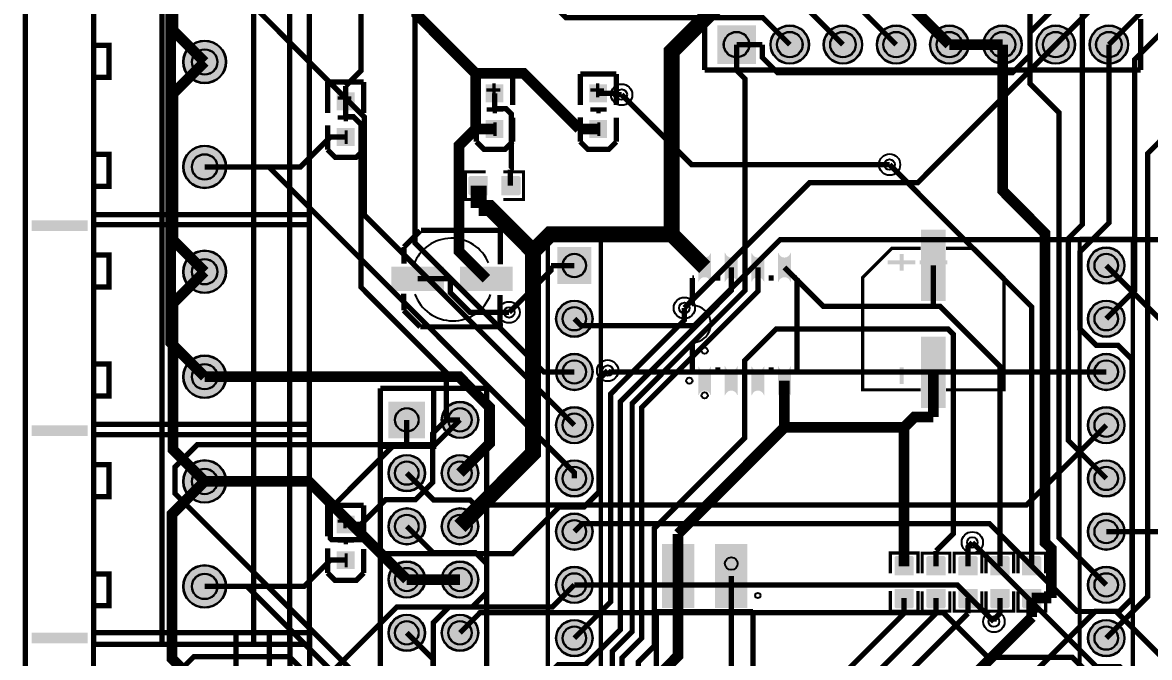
# Model space of a CAD drawing. Extents: x -432 to 3026, y -2850 to 1057.
# Drawn here: x -432 to 1686, y -1796 to -604 of the extents above; entities that cross this region are included whole.
import ezdxf

# ---------------------------------------------------------------- set-up
doc = ezdxf.new("R2010")
doc.units = 9
for name, color, linetype, true_color in [('BoardOutLine', 7, 'Continuous', 0xff00ff), ('BottomLayer', 7, 'Continuous', 0x0000ff), ('BottomSolderMaskLayer', 7, 'Continuous', 0xaa00ff), ('Document', 7, 'Continuous', 0xffffff), ('Hole', 7, 'Continuous', 0x222222), ('Multi-Layer', 7, 'Continuous', 0xc0c0c0), ('TopLayer', 7, 'Continuous', 0xff0000), ('TopPasteMaskLayer', 7, 'Continuous', 0x808080), ('TopSilkLayer', 7, 'Continuous', 0xffcc00), ('TopSolderMaskLayer', 7, 'Continuous', 0x800080)]:
    doc.layers.add(name, color=color, linetype=linetype, true_color=true_color)

msp = doc.modelspace()

# ---------------------------------------------------------------- hatches: boundary and pattern name
at = {"layer": 'BottomSolderMaskLayer'}
for points in [[(873.6, -608.6), (946.4, -608.6), (946.4, -681.4), (873.6, -681.4)], [(973.6, -645, 1), (1046.4, -645, 1)], [(1073.6, -645, 1), (1146.4, -645, 1)], [(1173.6, -645, 1), (1246.4, -645, 1)], [(1273.6, -645, 1), (1346.4, -645, 1)], [(1373.6, -645, 1), (1446.4, -645, 1)], [(1473.6, -645, 1), (1546.4, -645, 1)], [(1573.6, -645, 1), (1646.4, -645, 1)], [(-130.4, -677.6, 1), (-49.6, -677.6, 1)], [(-130.4, -874.8, 1), (-49.6, -874.8, 1)], [(-130.4, -1071.7, 1), (-49.6, -1071.7, 1)], [(636.9, -1025.5), (636.9, -1094.5), (573.1, -1094.5), (573.1, -1025.5)], [(1570.5, -1060, 1), (1639.5, -1060, 1)], [(570.5, -1160, 1), (639.5, -1160, 1)], [(1570.5, -1160, 1), (1639.5, -1160, 1)], [(-130.4, -1268.9, 1), (-49.6, -1268.9, 1)], [(570.5, -1260, 1), (639.5, -1260, 1)], [(1570.5, -1260, 1), (1639.5, -1260, 1)], [(324.5, -1315.5), (324.5, -1384.5), (255.5, -1384.5), (255.5, -1315.5)], [(355.5, -1350, 1), (424.5, -1350, 1)], [(570.5, -1360, 1), (639.5, -1360, 1)], [(1570.5, -1360, 1), (1639.5, -1360, 1)], [(255.5, -1450, 1), (324.5, -1450, 1)], [(355.5, -1450, 1), (424.5, -1450, 1)], [(-130.4, -1465.7, 1), (-49.6, -1465.7, 1)], [(570.5, -1460, 1), (639.5, -1460, 1)], [(1570.5, -1460, 1), (1639.5, -1460, 1)], [(255.5, -1550, 1), (324.5, -1550, 1)], [(355.5, -1550, 1), (424.5, -1550, 1)], [(570.5, -1560, 1), (639.5, -1560, 1)], [(1570.5, -1560, 1), (1639.5, -1560, 1)], [(-130.4, -1662.9, 1), (-49.6, -1662.9, 1)], [(255.5, -1650, 1), (324.5, -1650, 1)], [(355.5, -1650, 1), (424.5, -1650, 1)], [(570.5, -1660, 1), (639.5, -1660, 1)], [(1570.5, -1660, 1), (1639.5, -1660, 1)], [(255.5, -1750, 1), (324.5, -1750, 1)], [(355.5, -1750, 1), (424.5, -1750, 1)], [(570.5, -1760, 1), (639.5, -1760, 1)], [(1570.5, -1760, 1), (1639.5, -1760, 1)]]:
    msp.add_hatch(color=256, dxfattribs=at).paths.add_polyline_path(points)
at = {"layer": 'Document'}
for points in [[(451, -744), (451, -718), (457, -718), (457, -744)], [(646, -744), (646, -718), (652, -718), (652, -744)], [(171, -759), (171, -733), (177, -733), (177, -759)], [(465.8, -733.2), (439.8, -733.2), (439.8, -727.2), (465.8, -727.2)], [(660.8, -733.2), (634.8, -733.2), (634.8, -727.2), (660.8, -727.2)], [(185.8, -748.2), (159.8, -748.2), (159.8, -742.2), (185.8, -742.2)], [(453, -817), (453, -791), (459, -791), (459, -817)], [(648, -817), (648, -791), (654, -791), (654, -817)], [(173, -832), (173, -806), (179, -806), (179, -832)], [(1306, -1050.2), (1254, -1050.2), (1254, -1058), (1306, -1058)], [(1283.9, -1038.5), (1276.1, -1038.5), (1276.1, -1069.6), (1283.9, -1069.6)], [(299.4, -1068.7), (299.4, -1108.1), (291.5, -1108.1), (291.5, -1068.7)], [(316.7, -1092.9), (277.3, -1092.9), (277.3, -1085), (316.7, -1085)], [(445.9, -1092.9), (406.5, -1092.9), (406.5, -1085), (445.9, -1085)], [(1283.9, -1282.7), (1276.1, -1282.7), (1276.1, -1251.5), (1283.9, -1251.5)], [(185.8, -1543.2), (159.8, -1543.2), (159.8, -1537.2), (185.8, -1537.2)], [(171, -1554), (171, -1528), (177, -1528), (177, -1554)], [(173, -1627), (173, -1601), (179, -1601), (179, -1627)]]:
    msp.add_hatch(color=256, dxfattribs=at).paths.add_polyline_path(points)
at = {"layer": 'Multi-Layer'}
for points in [[(874.6, -609.6), (945.4, -609.6), (945.4, -680.4), (874.6, -680.4)], [(974.6, -645, 1), (1045.4, -645, 1)], [(1074.6, -645, 1), (1145.4, -645, 1)], [(1174.6, -645, 1), (1245.4, -645, 1)], [(1274.6, -645, 1), (1345.4, -645, 1)], [(1374.6, -645, 1), (1445.4, -645, 1)], [(1474.6, -645, 1), (1545.4, -645, 1)], [(1574.6, -645, 1), (1645.4, -645, 1)], [(-129.4, -677.6, 1), (-50.6, -677.6, 1)], [(-129.4, -874.8, 1), (-50.6, -874.8, 1)], [(-129.4, -1071.7, 1), (-50.6, -1071.7, 1)], [(636, -1026.5), (636, -1093.5), (574, -1093.5), (574, -1026.5)], [(1571.5, -1060, 1), (1638.5, -1060, 1)], [(571.5, -1160, 1), (638.5, -1160, 1)], [(1571.5, -1160, 1), (1638.5, -1160, 1)], [(571.5, -1260, 1), (638.5, -1260, 1)], [(1571.5, -1260, 1), (1638.5, -1260, 1)], [(-129.4, -1268.9, 1), (-50.6, -1268.9, 1)], [(323.5, -1316.5), (323.5, -1383.5), (256.5, -1383.5), (256.5, -1316.5)], [(356.5, -1350, 1), (423.5, -1350, 1)], [(571.5, -1360, 1), (638.5, -1360, 1)], [(1571.5, -1360, 1), (1638.5, -1360, 1)], [(256.5, -1450, 1), (323.5, -1450, 1)], [(356.5, -1450, 1), (423.5, -1450, 1)], [(-129.4, -1465.7, 1), (-50.6, -1465.7, 1)], [(571.5, -1460, 1), (638.5, -1460, 1)], [(1571.5, -1460, 1), (1638.5, -1460, 1)], [(256.5, -1550, 1), (323.5, -1550, 1)], [(356.5, -1550, 1), (423.5, -1550, 1)], [(571.5, -1560, 1), (638.5, -1560, 1)], [(1571.5, -1560, 1), (1638.5, -1560, 1)], [(-129.4, -1662.9, 1), (-50.6, -1662.9, 1)], [(256.5, -1650, 1), (323.5, -1650, 1)], [(356.5, -1650, 1), (423.5, -1650, 1)], [(571.5, -1660, 1), (638.5, -1660, 1)], [(1571.5, -1660, 1), (1638.5, -1660, 1)], [(256.5, -1750, 1), (323.5, -1750, 1)], [(356.5, -1750, 1), (423.5, -1750, 1)], [(571.5, -1760, 1), (638.5, -1760, 1)], [(1571.5, -1760, 1), (1638.5, -1760, 1)]]:
    msp.add_hatch(color=256, dxfattribs=at).paths.add_polyline_path(points)
at = {"layer": 'TopLayer'}
for points in [[(190.7, -767.2), (159.3, -767.2), (159.3, -735.8), (190.7, -735.8)], [(470.7, -752.2), (439.3, -752.2), (439.3, -720.8), (470.7, -720.8)], [(665.7, -752.2), (634.3, -752.2), (634.3, -720.8), (665.7, -720.8)], [(190.7, -834.2), (159.3, -834.2), (159.3, -802.8), (190.7, -802.8)], [(470.7, -819.2), (439.3, -819.2), (439.3, -787.8), (470.7, -787.8)], [(665.7, -819.2), (634.3, -819.2), (634.3, -787.8), (665.7, -787.8)], [(441.2, -927), (441.2, -893), (409.5, -893), (409.5, -927)], [(468.8, -927), (468.8, -893), (500.5, -893), (500.5, -927)], [(1302.6, -995.2), (1302.6, -1123.6), (1257.4, -1123.6), (1257.4, -995.2)], [(861.2, -1036.3, -0.785398), (838.8, -1036.3), (838.8, -1090.7, -0.785398), (861.2, -1090.7)], [(911.2, -1036.3, -0.785398), (888.8, -1036.3), (888.8, -1090.7, -0.785398), (911.2, -1090.7)], [(961.2, -1036.3, -0.785398), (938.8, -1036.3), (938.8, -1090.7, -0.785398), (961.2, -1090.7)], [(1011.2, -1036.3, -0.785398), (988.8, -1036.3), (988.8, -1090.7, -0.785398), (1011.2, -1090.7)], [(358.9, -1106.7), (262, -1106.7), (262, -1063.3), (358.9, -1063.3)], [(488, -1106.7), (391.2, -1106.7), (391.2, -1063.3), (488, -1063.3)], [(1302.6, -1196.4), (1302.6, -1324.8), (1257.4, -1324.8), (1257.4, -1196.4)], [(861.2, -1249.3, -0.785398), (838.8, -1249.3), (838.8, -1303.7, -0.785398), (861.2, -1303.7)], [(911.2, -1249.3, -0.785398), (888.8, -1249.3), (888.8, -1303.7, -0.785398), (911.2, -1303.7)], [(961.2, -1249.3, -0.785398), (938.8, -1249.3), (938.8, -1303.7, -0.785398), (961.2, -1303.7)], [(1011.2, -1249.3, -0.785398), (988.8, -1249.3), (988.8, -1303.7, -0.785398), (1011.2, -1303.7)], [(190.7, -1562.2), (159.3, -1562.2), (159.3, -1530.8), (190.7, -1530.8)], [(770.5, -1584.1), (829.5, -1584.1), (829.5, -1702.2), (770.5, -1702.2)], [(870.5, -1584.1), (929.5, -1584.1), (929.5, -1702.2), (870.5, -1702.2)], [(190.7, -1629.2), (159.3, -1629.2), (159.3, -1597.8), (190.7, -1597.8)], [(1208, -1641), (1242, -1641), (1242, -1609.2), (1208, -1609.2)], [(1302, -1641.2), (1268, -1641.2), (1268, -1609.5), (1302, -1609.5)], [(1328, -1641.2), (1362, -1641.2), (1362, -1609.5), (1328, -1609.5)], [(1422, -1641.2), (1388, -1641.2), (1388, -1609.5), (1422, -1609.5)], [(1482, -1641.2), (1448, -1641.2), (1448, -1609.5), (1482, -1609.5)], [(1208, -1668.5), (1242, -1668.5), (1242, -1700.3), (1208, -1700.3)], [(1302, -1668.8), (1268, -1668.8), (1268, -1700.5), (1302, -1700.5)], [(1328, -1668.8), (1362, -1668.8), (1362, -1700.5), (1328, -1700.5)], [(1422, -1668.8), (1388, -1668.8), (1388, -1700.5), (1422, -1700.5)], [(1482, -1668.8), (1448, -1668.8), (1448, -1700.5), (1482, -1700.5)]]:
    msp.add_hatch(color=256, dxfattribs=at).paths.add_polyline_path(points)
at = {"layer": 'TopPasteMaskLayer'}
for points in [[(190.7, -767.2), (159.3, -767.2), (159.3, -735.8), (190.7, -735.8)], [(470.7, -752.2), (439.3, -752.2), (439.3, -720.8), (470.7, -720.8)], [(665.7, -752.2), (634.3, -752.2), (634.3, -720.8), (665.7, -720.8)], [(190.7, -834.2), (159.3, -834.2), (159.3, -802.8), (190.7, -802.8)], [(470.7, -819.2), (439.3, -819.2), (439.3, -787.8), (470.7, -787.8)], [(665.7, -819.2), (634.3, -819.2), (634.3, -787.8), (665.7, -787.8)], [(441, -894.3), (441, -903.2), (426.1, -903.2), (426.1, -916.2), (441, -916.2), (441, -925.7), (439.1, -927.7), (408, -927.7), (406, -925.7), (406, -894.3), (408, -892.3), (439.1, -892.3)], [(502, -892.3), (470.6, -892.3), (468.6, -894.3), (468.6, -903.2), (483.1, -903.2), (483.1, -916.2), (468.6, -916.2), (468.6, -925.7), (470.6, -927.7), (502, -927.7), (504, -925.7), (504, -894.3)], [(1302.6, -995.2), (1302.6, -1123.6), (1257.4, -1123.6), (1257.4, -995.2)], [(861.2, -1036.3, -0.785398), (838.8, -1036.3), (838.8, -1090.7, -0.785398), (861.2, -1090.7)], [(911.2, -1036.3, -0.785398), (888.8, -1036.3), (888.8, -1090.7, -0.785398), (911.2, -1090.7)], [(961.2, -1036.3, -0.785398), (938.8, -1036.3), (938.8, -1090.7, -0.785398), (961.2, -1090.7)], [(1011.2, -1036.3, -0.785398), (988.8, -1036.3), (988.8, -1090.7, -0.785398), (1011.2, -1090.7)], [(358.9, -1106.7), (262, -1106.7), (262, -1063.3), (358.9, -1063.3)], [(488, -1106.7), (391.2, -1106.7), (391.2, -1063.3), (488, -1063.3)], [(1302.6, -1196.4), (1302.6, -1324.8), (1257.4, -1324.8), (1257.4, -1196.4)], [(861.2, -1249.3, -0.785398), (838.8, -1249.3), (838.8, -1303.7, -0.785398), (861.2, -1303.7)], [(911.2, -1249.3, -0.785398), (888.8, -1249.3), (888.8, -1303.7, -0.785398), (911.2, -1303.7)], [(961.2, -1249.3, -0.785398), (938.8, -1249.3), (938.8, -1303.7, -0.785398), (961.2, -1303.7)], [(1011.2, -1249.3, -0.785398), (988.8, -1249.3), (988.8, -1303.7, -0.785398), (1011.2, -1303.7)], [(190.7, -1562.2), (159.3, -1562.2), (159.3, -1530.8), (190.7, -1530.8)], [(770.5, -1584.1), (829.5, -1584.1), (829.5, -1702.2), (770.5, -1702.2)], [(870.5, -1584.1), (929.5, -1584.1), (929.5, -1702.2), (870.5, -1702.2)], [(190.7, -1629.2), (159.3, -1629.2), (159.3, -1597.8), (190.7, -1597.8)], [(1240.7, -1640.8), (1231.8, -1640.8), (1231.8, -1625.8), (1218.8, -1625.8), (1218.8, -1640.8), (1209.3, -1640.8), (1207.3, -1638.8), (1207.3, -1607.7), (1209.3, -1605.7), (1240.7, -1605.7), (1242.7, -1607.7), (1242.7, -1638.8)], [(1267.3, -1608), (1267.3, -1639.4), (1269.3, -1641.4), (1278.2, -1641.4), (1278.2, -1626.8), (1291.2, -1626.8), (1291.2, -1641.4), (1300.7, -1641.4), (1302.7, -1639.4), (1302.7, -1608), (1300.7, -1606), (1269.3, -1606)], [(1360.7, -1641), (1351.8, -1641), (1351.8, -1626.1), (1338.8, -1626.1), (1338.8, -1641), (1329.3, -1641), (1327.3, -1639.1), (1327.3, -1608), (1329.3, -1606), (1360.7, -1606), (1362.7, -1608), (1362.7, -1639.1)], [(1387.3, -1608), (1387.3, -1639.4), (1389.3, -1641.4), (1398.2, -1641.4), (1398.2, -1626.8), (1411.2, -1626.8), (1411.2, -1641.4), (1420.7, -1641.4), (1422.7, -1639.4), (1422.7, -1608), (1420.7, -1606), (1389.3, -1606)], [(1447.3, -1608), (1447.3, -1639.4), (1449.3, -1641.4), (1458.2, -1641.4), (1458.2, -1626.8), (1471.2, -1626.8), (1471.2, -1641.4), (1480.7, -1641.4), (1482.7, -1639.4), (1482.7, -1608), (1480.7, -1606), (1449.3, -1606)], [(1242.7, -1701.8), (1242.7, -1670.3), (1240.7, -1668.3), (1231.8, -1668.3), (1231.8, -1682.9), (1218.8, -1682.9), (1218.8, -1668.3), (1209.3, -1668.3), (1207.3, -1670.3), (1207.3, -1701.8), (1209.3, -1703.8), (1240.7, -1703.8)], [(1269.3, -1669), (1278.2, -1669), (1278.2, -1683.9), (1291.2, -1683.9), (1291.2, -1669), (1300.7, -1669), (1302.7, -1670.9), (1302.7, -1702), (1300.7, -1704), (1269.3, -1704), (1267.3, -1702), (1267.3, -1670.9)], [(1362.7, -1702), (1362.7, -1670.6), (1360.7, -1668.6), (1351.8, -1668.6), (1351.8, -1683.2), (1338.8, -1683.2), (1338.8, -1668.6), (1329.3, -1668.6), (1327.3, -1670.6), (1327.3, -1702), (1329.3, -1704), (1360.7, -1704)], [(1389.3, -1669), (1398.2, -1669), (1398.2, -1683.9), (1411.2, -1683.9), (1411.2, -1669), (1420.7, -1669), (1422.7, -1670.9), (1422.7, -1702), (1420.7, -1704), (1389.3, -1704), (1387.3, -1702), (1387.3, -1670.9)], [(1449.3, -1669), (1458.2, -1669), (1458.2, -1683.9), (1471.2, -1683.9), (1471.2, -1669), (1480.7, -1669), (1482.7, -1670.9), (1482.7, -1702), (1480.7, -1704), (1449.3, -1704), (1447.3, -1702), (1447.3, -1670.9)]]:
    msp.add_hatch(color=256, dxfattribs=at).paths.add_polyline_path(points)
at = {"layer": 'TopSilkLayer'}
for points in [[(-415, -975), (-310, -975), (-310, -995), (-415, -995), (-415, -975)], [(1246.2, -1050.2), (1194.3, -1050.2), (1194.3, -1058), (1246.2, -1058)], [(1224.1, -1038.5), (1216.3, -1038.5), (1216.3, -1069.6), (1224.1, -1069.6)], [(1224.1, -1282.7), (1216.3, -1282.7), (1216.3, -1251.5), (1224.1, -1251.5)], [(-415, -1360), (-310, -1360), (-310, -1380), (-415, -1380), (-415, -1360)], [(-415, -1750), (-310, -1750), (-310, -1770), (-415, -1770), (-415, -1750)]]:
    msp.add_hatch(color=256, dxfattribs=at).paths.add_polyline_path(points)
at = {"layer": 'TopSolderMaskLayer'}
for points in [[(873.6, -608.6), (946.4, -608.6), (946.4, -681.4), (873.6, -681.4)], [(973.6, -645, 1), (1046.4, -645, 1)], [(1073.6, -645, 1), (1146.4, -645, 1)], [(1173.6, -645, 1), (1246.4, -645, 1)], [(1273.6, -645, 1), (1346.4, -645, 1)], [(1373.6, -645, 1), (1446.4, -645, 1)], [(1473.6, -645, 1), (1546.4, -645, 1)], [(1573.6, -645, 1), (1646.4, -645, 1)], [(-130.4, -677.6, 1), (-49.6, -677.6, 1)], [(471.7, -753.2), (438.3, -753.2), (438.3, -719.8), (471.7, -719.8)], [(666.7, -753.2), (633.3, -753.2), (633.3, -719.8), (666.7, -719.8)], [(191.7, -768.2), (158.3, -768.2), (158.3, -734.8), (191.7, -734.8)], [(191.7, -835.2), (158.3, -835.2), (158.3, -801.8), (191.7, -801.8)], [(471.7, -820.2), (438.3, -820.2), (438.3, -786.8), (471.7, -786.8)], [(666.7, -820.2), (633.3, -820.2), (633.3, -786.8), (666.7, -786.8)], [(-130.4, -874.8, 1), (-49.6, -874.8, 1)], [(442.2, -928), (442.2, -892), (408.5, -892), (408.5, -928)], [(467.8, -928), (467.8, -892), (501.5, -892), (501.5, -928)], [(1303, -992.4), (1303, -1126.4), (1257, -1126.4), (1257, -992.4)], [(-130.4, -1071.7, 1), (-49.6, -1071.7, 1)], [(636.9, -1025.5), (636.9, -1094.5), (573.1, -1094.5), (573.1, -1025.5)], [(862.2, -1035.6, -0.785398), (837.8, -1035.6), (837.8, -1091.4, -0.785398), (862.2, -1091.4)], [(912.2, -1035.6, -0.785398), (887.8, -1035.6), (887.8, -1091.4, -0.785398), (912.2, -1091.4)], [(962.2, -1035.6, -0.785398), (937.8, -1035.6), (937.8, -1091.4, -0.785398), (962.2, -1091.4)], [(1012.2, -1035.6, -0.785398), (987.8, -1035.6), (987.8, -1091.4, -0.785398), (1012.2, -1091.4)], [(1570.5, -1060, 1), (1639.5, -1060, 1)], [(359.9, -1107.7), (261, -1107.7), (261, -1062.3), (359.9, -1062.3)], [(489, -1107.7), (390.2, -1107.7), (390.2, -1062.3), (489, -1062.3)], [(570.5, -1160, 1), (639.5, -1160, 1)], [(1570.5, -1160, 1), (1639.5, -1160, 1)], [(1303, -1193.6), (1303, -1327.6), (1257, -1327.6), (1257, -1193.6)], [(-130.4, -1268.9, 1), (-49.6, -1268.9, 1)], [(570.5, -1260, 1), (639.5, -1260, 1)], [(1570.5, -1260, 1), (1639.5, -1260, 1)], [(862.2, -1248.6, -0.785398), (837.8, -1248.6), (837.8, -1304.4, -0.785398), (862.2, -1304.4)], [(912.2, -1248.6, -0.785398), (887.8, -1248.6), (887.8, -1304.4, -0.785398), (912.2, -1304.4)], [(962.2, -1248.6, -0.785398), (937.8, -1248.6), (937.8, -1304.4, -0.785398), (962.2, -1304.4)], [(1012.2, -1248.6, -0.785398), (987.8, -1248.6), (987.8, -1304.4, -0.785398), (1012.2, -1304.4)], [(324.5, -1315.5), (324.5, -1384.5), (255.5, -1384.5), (255.5, -1315.5)], [(355.5, -1350, 1), (424.5, -1350, 1)], [(570.5, -1360, 1), (639.5, -1360, 1)], [(1570.5, -1360, 1), (1639.5, -1360, 1)], [(255.5, -1450, 1), (324.5, -1450, 1)], [(355.5, -1450, 1), (424.5, -1450, 1)], [(-130.4, -1465.7, 1), (-49.6, -1465.7, 1)], [(570.5, -1460, 1), (639.5, -1460, 1)], [(1570.5, -1460, 1), (1639.5, -1460, 1)], [(255.5, -1550, 1), (324.5, -1550, 1)], [(355.5, -1550, 1), (424.5, -1550, 1)], [(191.7, -1563.2), (158.3, -1563.2), (158.3, -1529.8), (191.7, -1529.8)], [(570.5, -1560, 1), (639.5, -1560, 1)], [(1570.5, -1560, 1), (1639.5, -1560, 1)], [(769.5, -1583.1), (830.5, -1583.1), (830.5, -1703.2), (769.5, -1703.2)], [(869.5, -1583.1), (930.5, -1583.1), (930.5, -1703.2), (869.5, -1703.2)], [(191.7, -1630.2), (158.3, -1630.2), (158.3, -1596.8), (191.7, -1596.8)], [(1206.9, -1641.9), (1243.1, -1641.9), (1243.1, -1608.3), (1206.9, -1608.3)], [(1303.1, -1642.2), (1266.9, -1642.2), (1266.9, -1608.5), (1303.1, -1608.5)], [(1326.9, -1642.2), (1363.1, -1642.2), (1363.1, -1608.5), (1326.9, -1608.5)], [(1423.1, -1642.2), (1386.9, -1642.2), (1386.9, -1608.5), (1423.1, -1608.5)], [(1483.1, -1642.2), (1446.9, -1642.2), (1446.9, -1608.5), (1483.1, -1608.5)], [(-130.4, -1662.9, 1), (-49.6, -1662.9, 1)], [(255.5, -1650, 1), (324.5, -1650, 1)], [(355.5, -1650, 1), (424.5, -1650, 1)], [(570.5, -1660, 1), (639.5, -1660, 1)], [(1570.5, -1660, 1), (1639.5, -1660, 1)], [(1206.9, -1667.6), (1243.1, -1667.6), (1243.1, -1701.2), (1206.9, -1701.2)], [(1303.1, -1667.8), (1266.9, -1667.8), (1266.9, -1701.5), (1303.1, -1701.5)], [(1326.9, -1667.8), (1363.1, -1667.8), (1363.1, -1701.5), (1326.9, -1701.5)], [(1423.1, -1667.8), (1386.9, -1667.8), (1386.9, -1701.5), (1423.1, -1701.5)], [(1483.1, -1667.8), (1446.9, -1667.8), (1446.9, -1701.5), (1483.1, -1701.5)], [(255.5, -1750, 1), (324.5, -1750, 1)], [(355.5, -1750, 1), (424.5, -1750, 1)], [(570.5, -1760, 1), (639.5, -1760, 1)], [(1570.5, -1760, 1), (1639.5, -1760, 1)]]:
    msp.add_hatch(color=256, dxfattribs=at).paths.add_polyline_path(points)

# ---------------------------------------------------------------- linework, layer by layer
at = {"layer": 'BoardOutLine', "const_width": 10}
msp.add_lwpolyline([(-427.4, 1052.4), (-427.4, 257.6), (-427.4, -2845.3)], dxfattribs=at)
at = {"layer": 'BottomLayer'}
for points, const_width in [([(1605, -1560), (1940.7, -1560), (2075.7, -1425), (2075.7, 910.4), (2008.8, 977.3), (1438.1, 977.3), (1100.3, 639.5), (708.8, 639.5), (653.3, 695)], 10), ([(958.5, -645), (958.5, -669.3), (987.2, -697.9), (1428.5, -697.9), (1461.4, -665), (1461.4, -622.2), (1564.6, -519), (2000.6, -519), (2039.5, -480), (2039.5, 358.3), (1928.7, 469.1), (1928.7, 579.4), (2045, 695.8), (2045, 863.6), (1985, 923.6)], 10), ([(1510, -645), (1618, -537), (2008.1, -537), (2057.6, -487.5), (2057.6, 457), (1985, 529.6)], 10), ([(-153.9, -26.2), (-153.9, -1205), (-90, -1268.9)], 20), ([(-90, -86.7), (305.7, -482.4), (305.7, -1018), (547.7, -1260), (605, -1260)], 10), ([(1210, -645), (1114.9, -549.9), (744.9, -549.9), (485, -290)], 10), ([(485, -390), (668.7, -573.7), (1038.7, -573.7), (1110, -645)], 10), ([(-90, -480.8), (210, -780.7), (210, -965), (605, -1360)], 10), ([(1010, -645), (959.4, -594.4), (589.4, -594.4), (485, -490)], 10), ([(1310, -645), (1154.9, -490), (785, -490)], 20), ([(1410, -645), (1310, -645)], 20), ([(811.8, -1139.8), (1047.4, -904.2), (1250.8, -904.2), (1510, -645)], 10), ([(910, -645), (958.5, -645)], 10), ([(694, -739), (825.3, -870.4), (1197.5, -870.4)], 10), ([(-90, -874.8), (30.6, -874.8), (605, -1449.2), (605, -1460)], 10), ([(1985, -1046.7), (1949.5, -1011.2), (992.2, -1011.2), (830.6, -1172.9), (617.8, -1172.9), (605, -1160)], 10), ([(482.4, -1148), (560.9, -1069.4), (560.9, -1060)], 10), ([(605, -1060), (560.9, -1060)], 10), ([(1605, -1060), (1985, -1440), (1985, -1440.7)], 10), ([(-90, -1268.9), (388.5, -1268.9), (445.7, -1326.1), (445.7, -1394.3), (390, -1450)], 20), ([(1605, -1260), (670.3, -1260), (667.8, -1257.5)], 10), ([(1296.6, -2001.8), (1267.8, -1973), (988.4, -1973), (851.4, -2110), (475.9, -2110), (-145.6, -1488.5), (-145.6, -1438.5), (-103.7, -1396.5), (343.5, -1396.5), (390, -1350)], 10), ([(290, -1450), (340.7, -1500.8), (409.3, -1500.8), (418.6, -1510), (1455, -1510), (1605, -1360)], 10), ([(-90, -1465.7), (105.7, -1465.7), (290, -1650)], 20), ([(1605, -2160), (1399.9, -1954.9), (971.9, -1954.9), (920.2, -2006.7), (479.5, -2006.7), (340, -1867.2), (340, -1730.9), (369.5, -1701.4), (413, -1701.4), (439.9, -1674.5), (439.9, -1620.1), (419.1, -1599.3), (339.3, -1599.3), (290, -1550)], 10), ([(1985, -2425.7), (1848.4, -2289.1), (1848.4, -1934.6), (1623.8, -1710), (1550.4, -1710), (1385.3, -1544.9), (620.1, -1544.9), (605, -1560)], 10), ([(1605, -2060), (1653, -2012), (1653, -1836), (1630.4, -1813.5), (1586.4, -1813.5), (1353.2, -1580.3)], 10), ([(390, -1650), (290, -1650)], 20), ([(-90, -1662.9), (-10.1, -1662.9), (487, -2160), (605, -2160)], 10), ([(605, -1660), (1324.7, -1660), (1393.7, -1729)], 10), ([(390, -1750), (427.8, -1712.2), (1298.6, -1712.2), (1382.3, -1795.9), (1540.9, -1795.9), (1605, -1860)], 10), ([(-90, -2056.6), (-155.5, -1991), (-155.5, -1840), (-110.2, -1794.6), (68.8, -1794.6), (329.3, -2055.1)], 10)]:
    msp.add_lwpolyline(points, dxfattribs=dict(at, const_width=const_width))
at = {"layer": 'BottomSolderMaskLayer'}
for centre, radius in [((1010, -645), 36.4), ((1110, -645), 36.4), ((1210, -645), 36.4), ((1310, -645), 36.4), ((1410, -645), 36.4), ((1510, -645), 36.4), ((1610, -645), 36.4), ((910, -645), 24.3), ((1010, -645), 24.3), ((1110, -645), 24.3), ((1210, -645), 24.3), ((1310, -645), 24.3), ((1410, -645), 24.3), ((1510, -645), 24.3), ((1610, -645), 24.3), ((-90, -677.6), 40.4), ((-90, -677.6), 24.2), ((-90, -874.8), 40.4), ((-90, -874.8), 24.2), ((-90, -1071.7), 40.4), ((605, -1060), 22.3), ((1605, -1060), 34.5), ((1605, -1060), 22.3), ((-90, -1071.7), 24.2), ((605, -1160), 34.5), ((605, -1160), 22.3), ((1605, -1160), 34.5), ((1605, -1160), 22.3), ((-90, -1268.9), 40.4), ((605, -1260), 34.5), ((1605, -1260), 34.5), ((-90, -1268.9), 24.2), ((605, -1260), 22.3), ((1605, -1260), 22.3), ((290, -1350), 22.3), ((390, -1350), 34.5), ((390, -1350), 22.3), ((605, -1360), 34.5), ((1605, -1360), 34.5), ((605, -1360), 22.3), ((1605, -1360), 22.3), ((290, -1450), 34.5), ((390, -1450), 34.5), ((-90, -1465.7), 40.4), ((290, -1450), 22.3), ((390, -1450), 22.3), ((605, -1460), 34.5), ((605, -1460), 22.3), ((1605, -1460), 34.5), ((1605, -1460), 22.3), ((-90, -1465.7), 24.2), ((290, -1550), 34.5), ((390, -1550), 34.5), ((290, -1550), 22.3), ((390, -1550), 22.3), ((605, -1560), 34.5), ((605, -1560), 22.3), ((1605, -1560), 34.5), ((1605, -1560), 22.3), ((-90, -1662.9), 40.4), ((290, -1650), 34.5), ((290, -1650), 22.3), ((390, -1650), 34.5), ((390, -1650), 22.3), ((605, -1660), 34.5), ((1605, -1660), 34.5), ((-90, -1662.9), 24.2), ((605, -1660), 22.3), ((1605, -1660), 22.3), ((290, -1750), 34.5), ((390, -1750), 34.5), ((290, -1750), 22.3), ((390, -1750), 22.3), ((605, -1760), 34.5), ((1605, -1760), 34.5), ((605, -1760), 22.3), ((1605, -1760), 22.3)]:
    msp.add_circle(centre, radius, dxfattribs=at)
at = {"layer": 'Document'}
for centre, radius in [((850, -1303.9), 5.91), ((900, -1620), 11.8)]:
    msp.add_circle(centre, radius, dxfattribs=at)
at = {"layer": 'Hole'}
for centre in [(694, -739), (1197.6, -870.4), (482.4, -1148), (811.8, -1139.8), (667.8, -1257.5), (1353.2, -1580.3), (1393.8, -1729)]:
    msp.add_circle(centre, 10, dxfattribs=at)
at = {"layer": 'Multi-Layer'}
for centre, radius in [((1010, -645), 35.4), ((1110, -645), 35.4), ((1210, -645), 35.4), ((1310, -645), 35.4), ((1410, -645), 35.4), ((1510, -645), 35.4), ((1610, -645), 35.4), ((910, -645), 23.6), ((1010, -645), 23.6), ((1110, -645), 23.6), ((1210, -645), 23.6), ((1310, -645), 23.6), ((1410, -645), 23.6), ((1510, -645), 23.6), ((1610, -645), 23.6), ((-90, -677.6), 39.4), ((-90, -677.6), 23.6), ((694, -739), 20), ((-90, -874.8), 39.4), ((-90, -874.8), 23.6), ((1197.6, -870.4), 20), ((-90, -1071.7), 39.4), ((1605, -1060), 33.5), ((-90, -1071.7), 23.6), ((605, -1060), 21.7), ((1605, -1060), 21.7), ((811.8, -1139.8), 20), ((482.4, -1148), 20), ((605, -1160), 33.5), ((605, -1160), 21.7), ((1605, -1160), 33.5), ((1605, -1160), 21.7), ((605, -1260), 33.5), ((1605, -1260), 33.5), ((-90, -1268.9), 39.4), ((-90, -1268.9), 23.6), ((605, -1260), 21.7), ((667.8, -1257.5), 20), ((1605, -1260), 21.7), ((290, -1350), 21.7), ((390, -1350), 33.5), ((390, -1350), 21.7), ((605, -1360), 33.5), ((1605, -1360), 33.5), ((605, -1360), 21.7), ((1605, -1360), 21.7), ((290, -1450), 33.5), ((390, -1450), 33.5), ((-90, -1465.7), 39.4), ((290, -1450), 21.7), ((390, -1450), 21.7), ((605, -1460), 33.5), ((605, -1460), 21.7), ((1605, -1460), 33.5), ((1605, -1460), 21.7), ((-90, -1465.7), 23.6), ((290, -1550), 33.5), ((390, -1550), 33.5), ((290, -1550), 21.7), ((390, -1550), 21.7), ((605, -1560), 33.5), ((605, -1560), 21.7), ((1605, -1560), 33.5), ((1605, -1560), 21.7), ((1353.2, -1580.3), 20), ((-90, -1662.9), 39.4), ((290, -1650), 33.5), ((290, -1650), 21.7), ((390, -1650), 33.5), ((390, -1650), 21.7), ((605, -1660), 33.5), ((1605, -1660), 33.5), ((-90, -1662.9), 23.6), ((605, -1660), 21.7), ((1605, -1660), 21.7), ((1393.8, -1729), 20), ((290, -1750), 33.5), ((290, -1750), 21.7), ((390, -1750), 33.5), ((390, -1750), 21.7), ((605, -1760), 33.5), ((1605, -1760), 33.5), ((605, -1760), 21.7), ((1605, -1760), 21.7)]:
    msp.add_circle(centre, radius, dxfattribs=at)
at = {"layer": 'TopLayer'}
for points, const_width in [([(850.5, 695), (910.5, 755), (1261.8, 755), (1676.4, 340.4), (1676.4, -344.8), (1461.4, -559.9), (1461.4, -718.2), (1515.9, -772.7), (1515.9, -1570.9), (1605, -1660)], 10), ([(1441.4, 695), (1694.5, 441.9), (1694.5, -372.4), (1560, -506.9), (1560, -982.9), (1534, -1008.9), (1534, -1389), (1605, -1460)], 10), ([(1638.6, 695), (1696.6, 695), (2040.2, 351.4), (2040.2, -291.1), (1658.5, -672.8), (1658.5, -1106.5), (1605, -1160)], 10), ([(1985, 332.4), (1891.5, 238.8), (1891.5, -363.5), (1610, -645)], 10), ([(419.2, -699), (308.5, -588.3), (308.5, -35.3)], 20), ([(-90, -677.6), (-149.4, -618.2), (-149.4, -342.9), (-90, -283.6)], 20), ([(175, -722.7), (203.8, -693.9), (203.8, -399.7), (189.4, -385.3), (175, -385.3)], 10), ([(1060.8, -385), (788, -657.8), (788, -1001.5)], 30), ([(1410, -645), (1410, -919.4), (1490, -999.5), (1490, -1580.5), (1502, -1592.4), (1502, -1684.7)], 20), ([(910, -645), (910, -693.5)], 10), ([(1610, -645), (1610, -980), (1555.5, -1034.5), (1555.5, -1179.1), (1586.5, -1210), (1627.1, -1210), (1653.1, -1236), (1653.1, -1686.3), (1629.7, -1709.7), (1584.5, -1709.7), (1449.4, -1844.8)], 10), ([(-90, -677.6), (-149.4, -737), (-149.4, -1012.3), (-90, -1071.7)], 20), ([(614.2, -803.5), (509.8, -699), (419.2, -699)], 20), ([(419.2, -699), (419.2, -699), (419.2, -803.5)], 20), ([(910, -693.5), (925.7, -709.2), (925.7, -1107.1), (713.7, -1319.1), (713.7, -1747.6), (676.5, -1784.8), (676.5, -1888.5), (605, -1960)], 10), ([(175, -751.5), (175, -722.7)], 10), ([(455, -736.5), (455, -765.3)], 10), ([(650, -736.5), (678.8, -736.5)], 10), ([(694, -739), (681.3, -739), (678.8, -736.5)], 10), ([(175, -751.5), (175, -780.3)], 10), ([(455, -765.3), (476.6, -765.3), (486.7, -775.4), (486.7, -877.9), (484.7, -879.9)], 10), ([(364.3, -1350), (364.3, -1261.2), (203.8, -1100.7), (203.8, -794.7), (189.4, -780.3), (175, -780.3)], 10), ([(419.2, -803.5), (387.9, -834.8), (387.9, -1033.3), (439.6, -1085)], 20), ([(455, -803.5), (419.2, -803.5)], 20), ([(650, -803.5), (614.2, -803.5)], 20), ([(1730, -802.3), (1683.1, -849.2), (1683.1, -1681.9), (1605, -1760)], 10), ([(146.2, -818.5), (89.9, -874.8), (-90, -874.8)], 10), ([(175, -818.5), (146.2, -818.5)], 10), ([(1197.5, -870.4), (1465, -1137.8), (1465, -1596.4)], 10), ([(484.7, -910), (484.7, -879.9)], 10), ([(425.3, -910), (425.3, -952)], 30), ([(527.4, -1033.6), (445.9, -952), (425.3, -952)], 30), ([(527.4, -1033.6), (559.5, -1001.5), (788, -1001.5)], 30), ([(788, -1001.5), (850, -1063.5)], 30), ([(390, -1550), (527.4, -1412.6), (527.4, -1033.6)], 30), ([(900, -1063.5), (900, -1107.2), (691.2, -1316), (691.2, -1744.5), (625.7, -1810), (574.5, -1810), (329.3, -2055.1)], 10), ([(950, -1063.5), (950, -1108.4), (731.8, -1326.6), (731.8, -1759.8), (694.6, -1797), (694.6, -1938.2), (622.8, -2010), (575, -2010), (365, -2220)], 10), ([(1280, -1136.7), (1073.1, -1136.7), (1000, -1063.5)], 10), ([(1280, -1059.4), (1280, -1136.7)], 10), ([(-90, -1465.7), (-149.4, -1406.3), (-149.4, -1131.1), (-90, -1071.7)], 20), ([(310.4, -1085), (371.9, -1085)], 10), ([(482.4, -1148), (408.8, -1148), (371.9, -1111), (371.9, -1085)], 10), ([(605, -1760), (673.1, -1691.9), (673.1, -1301.4), (811.8, -1162.7), (811.8, -1139.8)], 10), ([(1405, -1596.4), (1405, -1249.1), (1292.6, -1136.7), (1280, -1136.7)], 10), ([(365, -2318.4), (573.4, -2110), (623.1, -2110), (725.2, -2007.9), (725.2, -1805.1), (755.4, -1774.9), (755.4, -1553.8), (925, -1384.2), (925, -1238.7), (984.6, -1179.1), (1307.3, -1179.1), (1317.8, -1189.7), (1317.8, -1563.6), (1285, -1596.4)], 10), ([(290, -1396.5), (266.7, -1396.5), (146.2, -1517.1), (146.2, -1572.4), (149.1, -1575.3), (212.6, -1575.3), (238.7, -1601.5), (488.6, -1601.5), (576.6, -1513.5), (623.4, -1513.5), (651.5, -1485.4), (651.5, -1273.7), (667.8, -1257.5)], 10), ([(1000, -1364.1), (1000, -1276.5)], 20), ([(1280, -1260.6), (1280, -1344.8)], 20), ([(203.8, -1546.5), (250.3, -1500), (306.4, -1500), (338.6, -1467.8), (338.6, -1375.7), (364.3, -1350)], 10), ([(290, -1350), (290, -1396.5)], 10), ([(390, -1350), (364.3, -1350)], 10), ([(800, -1564.1), (1000, -1364.1)], 20), ([(1225, -1364.1), (1000, -1364.1)], 20), ([(1225, -1364.1), (1244.3, -1344.8), (1280, -1344.8)], 20), ([(1225, -1625.1), (1225, -1364.1)], 20), ([(-90, -1465.7), (-151.4, -1527.1), (-151.4, -1798.4), (-90, -1859.8)], 20), ([(175, -1546.5), (203.8, -1546.5)], 10), ([(800, -1643.2), (800, -1564.1)], 20), ([(1345, -1596.4), (1345, -1588.5), (1353.2, -1580.3)], 10), ([(146.2, -1613.5), (96.8, -1662.9), (-90, -1662.9)], 10), ([(175, -1613.5), (146.2, -1613.5)], 10), ([(1285, -1625.3), (1285, -1596.4)], 10), ([(1345, -1625.3), (1345, -1596.4)], 10), ([(1405, -1625.3), (1405, -1596.4)], 10), ([(1465, -1625.3), (1465, -1596.4)], 10), ([(800, -1682.7), (800, -1643.2)], 20), ([(900, -1643.2), (900, -1715.3)], 10), ([(605, -1660), (563.6, -1701.4), (271.3, -1701.4), (11.5, -1961.2), (11.5, -2152), (-90, -2253.5)], 10), ([(800, -1682.7), (800, -1722.2)], 20), ([(1225, -1684.4), (1225, -1713.4)], 10), ([(1285, -1684.7), (1285, -1713.6)], 10), ([(1345, -1684.7), (1345, -1713.6)], 10), ([(1405, -1684.7), (1405, -1713.6)], 10), ([(1465, -1684.7), (1465, -1720.5)], 20), ([(1465, -1684.7), (1502, -1684.7)], 20), ([(605, -2360), (750.5, -2214.5), (750.5, -1842.7), (800, -1793.2), (800, -1722.2)], 20), ([(900, -1715.3), (900, -1880.6), (1065.9, -2046.5), (1187.9, -2046.5), (1217.1, -2017.2), (1217.1, -1841.5), (1345, -1713.6)], 10), ([(1072.3, -2006.1), (1072.3, -1866.1), (1225, -1713.4)], 10), ([(1285, -1713.6), (1169.9, -1828.7), (1169.9, -2011.2)], 10), ([(1236.4, -2188.5), (1254, -2171), (1254, -1931.6), (1465, -1720.5)], 20), ([(1405, -1713.6), (1393.7, -1724.9), (1393.7, -1729)], 10), ([(290, -1750), (339.1, -1799.1), (339.1, -1998.6), (296.3, -2041.4), (296.3, -2310.7), (348.3, -2362.7), (502.3, -2362.7), (605, -2260)], 10)]:
    msp.add_lwpolyline(points, dxfattribs=dict(at, const_width=const_width))
at = {"layer": 'TopSilkLayer'}
for points, const_width in [([(-298.7, -570.1), (-298.7, -983.5)], 10), ([(-170, -569.5), (-170, -982.9)], 10), ([(2.1, -570.1), (2.1, -983.5)], 10), ([(70, -569.5), (70, -982.9)], 10), ([(106.9, -570.1), (106.9, -983.5)], 10), ([(850.2, -693), (850.2, -597)], 10), ([(1669.8, -597), (1669.8, -693)], 10), ([(-295, -646.2), (-270, -646.2), (-270, -706.2), (-295, -706.2)], 10), ([(489, -700.5), (421, -700.5)], 10), ([(421, -700.5), (421, -758.5)], 10), ([(489, -700.5), (489, -758.5)], 10), ([(684, -700.5), (616, -700.5)], 10), ([(616, -700.5), (616, -758.5)], 10), ([(684, -700.5), (684, -758.5)], 10), ([(1669.8, -693), (850.2, -693)], 10), ([(209, -715.5), (141, -715.5)], 10), ([(141, -715.5), (141, -773.5)], 10), ([(209, -715.5), (209, -773.5)], 10), ([(191, -782), (160, -782)], 7.99), ([(175.3, -782), (175.3, -788.9)], 7.99), ([(421, -781.5), (421, -827.5)], 10), ([(471, -767), (440, -767)], 7.99), ([(455.3, -767), (455.3, -773.9)], 7.99), ([(489, -782.5), (489, -827.5)], 10), ([(616, -781.5), (616, -827.5)], 10), ([(666, -767), (635, -767)], 7.99), ([(650.3, -767), (650.3, -773.9)], 7.99), ([(684, -782.5), (684, -827.5)], 10), ([(141, -796.5), (141, -842.5)], 10), ([(209, -797.5), (209, -842.5)], 10), ([(489, -827.5), (475, -841.5), (435, -841.5), (421, -827.5)], 10), ([(684, -827.5), (670, -841.5), (630, -841.5), (616, -827.5)], 10), ([(-295, -851.2), (-270, -851.2), (-270, -911.2), (-295, -911.2)], 10), ([(209, -842.5), (195, -856.5), (155, -856.5), (141, -842.5)], 10), ([(438.2, -936), (400.5, -936), (400.5, -884), (438.2, -884)], 6), ([(471.8, -936), (509.5, -936), (509.5, -884), (471.8, -884)], 6), ([(106.9, -964.2), (-298.7, -964.2)], 10), ([(-298.7, -964.2), (-298.7, -1377.5)], 10), ([(-170, -963.6), (-170, -1376.9)], 10), ([(2.1, -964.2), (2.1, -1377.5)], 10), ([(70, -963.6), (70, -1376.9)], 10), ([(106.9, -964.2), (106.9, -1377.5)], 10), ([(106.9, -983.5), (-298.7, -983.5)], 10), ([(284.5, -1025.5), (315.2, -994.8)], 10), ([(465.6, -994.1), (316.4, -994.1)], 10), ([(465.6, -991.7), (465.6, -1057.8)], 10), ([(655, -1085), (655, -1010), (555, -1010), (555, -2510), (655, -2510)], 8), ([(1555, -2435), (1555, -2510), (1655, -2510), (1655, -1010), (1555, -1010)], 8), ([(1555, -1010), (1555, -2435)], 7.99), ([(-295, -1040.3), (-270, -1040.3), (-270, -1100.3), (-295, -1100.3)], 10), ([(284.5, -1025.5), (284.8, -1056.3)], 10), ([(1256.1, -1293.5), (1147.1, -1293.5), (1147.1, -1082.6), (1202, -1027.7), (1256.1, -1027.7)], 6), ([(1303.9, -1293.5), (1412.9, -1293.5), (1412.9, -1082.6), (1358, -1027.7), (1303.9, -1027.7)], 6), ([(826.6, -1083.4), (826.6, -1135)], 10), ([(829.7, -1083.4), (826.6, -1083.4)], 10), ([(879.7, -1083.4), (870.3, -1083.4)], 10), ([(929.7, -1083.4), (920.3, -1083.4)], 10), ([(979.7, -1083.4), (970.3, -1083.4)], 10), ([(1023.4, -1083.4), (1020.3, -1083.4)], 10), ([(1023.4, -1083.4), (1023.4, -1256.6)], 10), ([(655, -2510), (655, -1085)], 7.99), ([(284.4, -1113), (284.5, -1144.4)], 10), ([(465.2, -1115.3), (465.6, -1175.2)], 10), ([(284.5, -1144.4), (315.2, -1175.2)], 10), ([(465.6, -1175.2), (315.2, -1175.2)], 10), ([(826.6, -1256.6), (826.6, -1205)], 10), ([(-295, -1245.3), (-270, -1245.3), (-270, -1305.3), (-295, -1305.3)], 10), ([(829.7, -1256.6), (826.6, -1256.6)], 10), ([(879.7, -1256.6), (870.3, -1256.6)], 10), ([(929.7, -1256.6), (920.3, -1256.6)], 10), ([(979.7, -1256.6), (970.3, -1256.6)], 10), ([(1023.4, -1256.6), (1020.3, -1256.6)], 10), ([(240, -1290.9), (240, -1909.1)], 10), ([(340.3, -1290.9), (340.3, -1400), (240, -1400)], 10), ([(440, -1290.9), (240, -1290.9)], 10), ([(440, -1290.9), (440, -1909.1)], 10), ([(106.9, -1358.2), (-298.7, -1358.2)], 10), ([(-298.7, -1358.2), (-298.7, -1771.6)], 10), ([(-170, -1357.6), (-170, -1771)], 10), ([(2.1, -1358.2), (2.1, -1771.6)], 10), ([(70, -1357.6), (70, -1771)], 10), ([(106.9, -1358.2), (106.9, -1771.6)], 10), ([(106.9, -1377.5), (-298.7, -1377.5)], 10), ([(-295, -1434.3), (-270, -1434.3), (-270, -1494.3), (-295, -1494.3)], 10), ([(209, -1510.5), (141, -1510.5)], 10), ([(141, -1510.5), (141, -1568.5)], 10), ([(209, -1510.5), (209, -1568.5)], 10), ([(141, -1591.5), (141, -1637.5)], 10), ([(191, -1577), (160, -1577)], 7.99), ([(175.3, -1577), (175.3, -1583.9)], 7.99), ([(209, -1592.5), (209, -1637.5)], 10), ([(1199, -1638), (1199, -1600.2), (1251, -1600.2), (1251, -1638)], 6), ([(1311, -1638.2), (1311, -1600.5), (1259, -1600.5), (1259, -1638.2)], 6), ([(1319, -1638.2), (1319, -1600.5), (1371, -1600.5), (1371, -1638.2)], 6), ([(1431, -1638.2), (1431, -1600.5), (1379, -1600.5), (1379, -1638.2)], 6), ([(1491, -1638.2), (1491, -1600.5), (1439, -1600.5), (1439, -1638.2)], 6), ([(-295, -1639.3), (-270, -1639.3), (-270, -1699.3), (-295, -1699.3)], 10), ([(209, -1637.5), (195, -1651.5), (155, -1651.5), (141, -1637.5)], 10), ([(1199, -1671.5), (1199, -1709.3), (1251, -1709.3), (1251, -1671.5)], 6), ([(1311, -1671.8), (1311, -1709.5), (1259, -1709.5), (1259, -1671.8)], 6), ([(1319, -1671.8), (1319, -1709.5), (1371, -1709.5), (1371, -1671.8)], 6), ([(1431, -1671.8), (1431, -1709.5), (1379, -1709.5), (1379, -1671.8)], 6), ([(1491, -1671.8), (1491, -1709.5), (1439, -1709.5), (1439, -1671.8)], 6), ([(759.4, -1969.9), (759.4, -1710.1)], 10), ([(759.4, -1710.1), (940.6, -1710.1)], 10), ([(940.6, -1710.1), (940.6, -1969.9)], 10), ([(-299, -1749.9), (-299, -2360.1)], 10), ([(106.9, -1749.5), (-298.7, -1749.5)], 10), ([(-31, -1750.3), (-31, -2360.6)], 10), ([(31.5, -1746.3), (31.5, -2356.5)], 10), ([(70.5, -1745.6), (70.5, -2355.8)], 10), ([(107.2, -1749.1), (107.2, -2359.3)], 10), ([(106.9, -1771.6), (-298.7, -1771.6)], 10)]:
    msp.add_lwpolyline(points, dxfattribs=dict(at, const_width=const_width))
for centre, radius in [((850, -1220), 5.91), ((821, -1276.5), 5.91), ((950, -1680), 5)]:
    msp.add_circle(centre, radius, dxfattribs=at)
for centre, radius, start, end in [((374.2, -1084.3), 75.5, 22.9038, 159.0896), ((376.5, -1088.1), 75.8, 199.9816, 339.4665), ((826.6, -1170), 35, 270, 90)]:
    msp.add_arc(centre, radius, start, end, dxfattribs=at)
at = {"layer": 'TopSolderMaskLayer'}
for centre, radius in [((1010, -645), 36.4), ((1110, -645), 36.4), ((1210, -645), 36.4), ((1310, -645), 36.4), ((1410, -645), 36.4), ((1510, -645), 36.4), ((1610, -645), 36.4), ((910, -645), 24.3), ((1010, -645), 24.3), ((1110, -645), 24.3), ((1210, -645), 24.3), ((1310, -645), 24.3), ((1410, -645), 24.3), ((1510, -645), 24.3), ((1610, -645), 24.3), ((-90, -677.6), 40.4), ((-90, -677.6), 24.2), ((-90, -874.8), 40.4), ((-90, -874.8), 24.2), ((-90, -1071.7), 40.4), ((605, -1060), 22.3), ((1605, -1060), 34.5), ((1605, -1060), 22.3), ((-90, -1071.7), 24.2), ((605, -1160), 34.5), ((605, -1160), 22.3), ((1605, -1160), 34.5), ((1605, -1160), 22.3), ((-90, -1268.9), 40.4), ((605, -1260), 34.5), ((1605, -1260), 34.5), ((-90, -1268.9), 24.2), ((605, -1260), 22.3), ((1605, -1260), 22.3), ((290, -1350), 22.3), ((390, -1350), 34.5), ((390, -1350), 22.3), ((605, -1360), 34.5), ((1605, -1360), 34.5), ((605, -1360), 22.3), ((1605, -1360), 22.3), ((290, -1450), 34.5), ((390, -1450), 34.5), ((-90, -1465.7), 40.4), ((290, -1450), 22.3), ((390, -1450), 22.3), ((605, -1460), 34.5), ((605, -1460), 22.3), ((1605, -1460), 34.5), ((1605, -1460), 22.3), ((-90, -1465.7), 24.2), ((290, -1550), 34.5), ((390, -1550), 34.5), ((290, -1550), 22.3), ((390, -1550), 22.3), ((605, -1560), 34.5), ((605, -1560), 22.3), ((1605, -1560), 34.5), ((1605, -1560), 22.3), ((-90, -1662.9), 40.4), ((290, -1650), 34.5), ((290, -1650), 22.3), ((390, -1650), 34.5), ((390, -1650), 22.3), ((605, -1660), 34.5), ((1605, -1660), 34.5), ((-90, -1662.9), 24.2), ((605, -1660), 22.3), ((1605, -1660), 22.3), ((290, -1750), 34.5), ((390, -1750), 34.5), ((290, -1750), 22.3), ((390, -1750), 22.3), ((605, -1760), 34.5), ((1605, -1760), 34.5), ((605, -1760), 22.3), ((1605, -1760), 22.3)]:
    msp.add_circle(centre, radius, dxfattribs=at)

doc.saveas('drawing.dxf')
